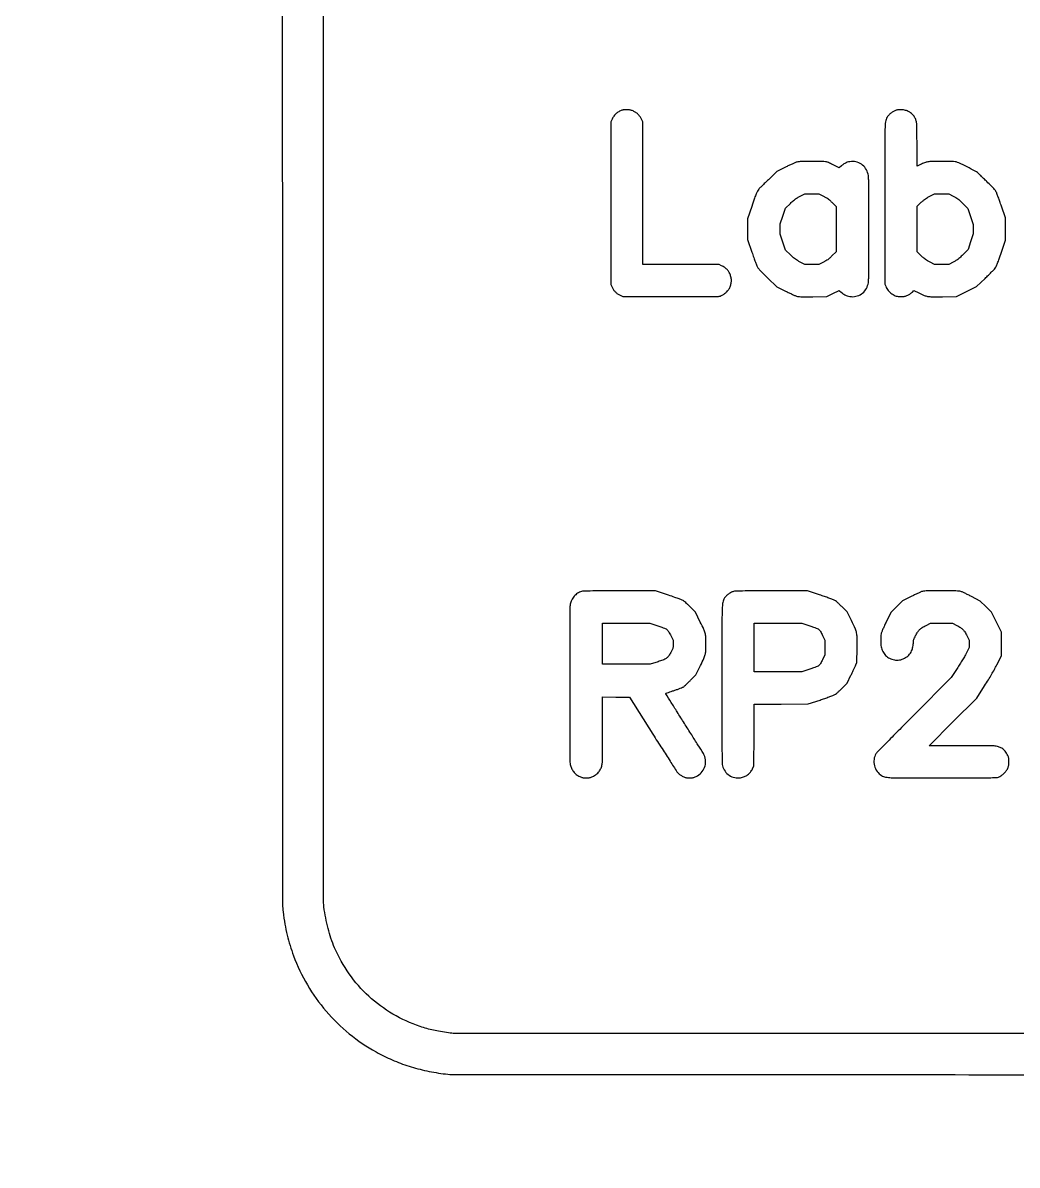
# Model space of a CAD drawing. Extents: x 980 to 25457, y 984 to 49020.
# Drawn here: x 11298 to 13790, y 37012 to 39874 of the extents above; entities that cross this region are included whole.
import ezdxf

# ---------------------------------------------------------------- set-up
doc = ezdxf.new("R2010")
doc.units = 0

msp = doc.modelspace()

# ---------------------------------------------------------------- linework, layer by layer
for points in [[(25353.176636, 36563.461695, -0.000001), (25352.040197, 20064.737908)], [(981.025332, 39243.286233, 0.000001), (980.725995, 36638.380945, 0.000022), (980.440705, 32466.957132, 0.000002), (980.203828, 20941, 0.000003), (980.107189, 12237.212398, 0.000012), (980.209361, 6804.802998)], [(1083.221486, 6831.128539, -0.000012), (1083.127559, 12273.089819, -0.000003), (1083.236026, 20942, -0.000002), (1083.488164, 32350.921193, -0.000022), (1083.779877, 36579.793336, -0.000001), (1084.083373, 39239.060792, -0.032823)], [(1895.500479, 7922.608607, -0.000003), (1895.516153, 10549.853821, -0.000001), (1895.574114, 14934.526042, -0.000001), (1895.654924, 19974.475505, -0.000001), (1895.750479, 25038.650259)], [(25455.283853, 8026.2, 0.000006), (25455.447111, 13939.785085, 0.000004), (25455.5, 20957, 0.000003), (25455.451202, 30583.274766, 0.000015), (25455.249846, 35648.33495)], [(23837.04827, 49018.908979, 0.000001), (21675.802621, 49019.17901, 0.000024), (18681.279442, 49019.402857, 0.000005), (13233.5, 49019.49605, 0.000002), (9165.520775, 49019.509787, 0.000004), (5739.221875, 49019.480206)], [(24540.017364, 25078.057967, 0.000003), (24540.072189, 18212.977995, 0.000025)], [(1792.666637, 28542.695892, 0.000006), (1792.411049, 24569.503036, 0.000003), (1792.195825, 19883.965567, 0.000004), (1792.047621, 15244.749166, 0.000006), (1792, 11426.463451)], [(24642.699465, 18970.575659, 0.000004), (24643, 25073.957926)], [(23728.367996, 45337.206403, 0.000002), (23728.354216, 42876.105371, 0.000002), (23728.361756, 40416.175094, 0.019036)], [(2708.027317, 40429.777448, 0.000002), (2708.046285, 42874.87655, 0.000002), (2708.048936, 45320.157135, 0.014115)], [(23830.974531, 40438.62303, -0.000002), (23830.960256, 42874.830485, -0.000002), (23830.963185, 45310.710508, -0.013332)], [(13824.671875, 46783.53447, -0.00001), (15406.434288, 46783.581334, -0.000006), (17284.5, 46783.575087, -0.000006), (20407.841099, 46783.489704, -0.000086)], [(22188.118441, 46885.898062, 0.000002), (21154.696275, 46886.184515, 0.00005)], [(11948.415956, 46444.603584, 0.000002), (11948.240306, 45424.10039, 0.000048)], [(22164.7084, 37341.415556, -0.000002), (21019.046627, 37341.238715, -0.000042)], [(19548.368716, 37341.140756, -0.000012), (17271, 37341.236673, -0.000007), (14300.26361, 37341.473702, -0.000076), (13126.940203, 37341.762377, -0.000008), (12380.837768, 37342.071856, -0.035149), (12365, 37343.19344, -0.008076), (12344.594225, 37346.426222, -0.012557), (12327.129279, 37349.937147, -0.013406), (12310.735497, 37354.128496, -0.011323), (12293.631256, 37359.414966, -0.052442), (12225.331756, 37390.506757, -0.053082), (12165.297889, 37435.022394, -0.053116), (12116.014842, 37491.150329, -0.052641), (12079.490698, 37556.564184, -0.019118), (12070.37697, 37580.356143, -0.018182), (12062.93793, 37605.173701, -0.017569), (12057.10388, 37631.295646, -0.01529), (12052.802773, 37659, -0.030793), (12052.00554, 37671.867799, -0.000004), (12051.750672, 38512.850261, -0.000064), (12051.548069, 39716.029399, -0.00001), (12051.5, 42063, -0.000006), (12051.536126, 44876.122581, -0.000097)], [(11948.14474, 44107.371698, 0.000013), (11948.246262, 42052.5, 0.000007), (11948.492302, 39326.436677, 0.00009), (11948.782725, 38303.428514, 0.000013), (11949.095668, 37664.667079, 0.032528), (11950.288236, 37646.5, 0.011045), (11955.004923, 37615.846307, 0.014831), (11960.709539, 37588.329923, 0.015618), (11967.758361, 37562.388406, 0.014863), (11976.51802, 37536.5, 0.044041), (12011.327102, 37463.32542, 0.044407), (12058.331693, 37397.59563, 0.044357), (12116.259656, 37341.133634, 0.043735), (12183.5, 37295.475373, 0.025466), (12223.759461, 37275.620143, 0.025063), (12266.041191, 37259.843052, 0.024539), (12310.556566, 37248.098325, 0.022228), (12357.5, 37240.308573, 0.0299), (12378.903308, 37239.018314, 0.000015), (13051.178333, 37238.750856, 0.000086), (14149.329828, 37238.536381, 0.000006), (17280.5, 37238.5, 0.000006), (20411.670172, 37238.536381, 0.000086)], [(22508.880463, 44165.819171, -0.000013), (22508.780506, 42053, -0.000007), (22508.543026, 39306.679332, -0.000092)], [(22508.594957, 46441.130711, -0.000003), (22508.777433, 45460.46859, -0.000051)], [(19747.966021, 46886.42952, 0.00001), (17285.5, 46886.561405, 0.000015), (15404.375221, 46886.565599, 0.000025), (13819.1125, 46886.440676)], [(2604.461959, 44426.350923, -0.000012), (2604.5, 42876, -0.000018)]]:
    msp.add_lwpolyline(points, format="xyb")
for points in [[(12801.745923, 39655.978012, 0.060541), (12793.569294, 39652.821629, 0.052449), (12785.946636, 39647.672032, 0.051796), (12779.473115, 39640.974043, 0.055674), (12774.693133, 39633.240752), (12771.5, 39626.5), (12771.5, 39422.5), (12771.5, 39218.5), (12774.693133, 39211.759248, 0.043479), (12778.324607, 39205.5513, 0.042325), (12783.004335, 39200.004335, 0.042325), (12788.5513, 39195.324607, 0.043479), (12794.759248, 39191.693133), (12801.5, 39188.5), (12921.5, 39188.5, 0.000433), (12983.017594, 39188.5533, 0.002131), (13017.733911, 39188.761393, 0.001376), (13041.17572, 39189.066304, 0.069871), (13045.694836, 39189.77369, 0.054249), (13051.044626, 39192.055611, 0.031093), (13056.943971, 39195.868069, 0.031009), (13062.364865, 39200.414602, 0.051005), (13066.257709, 39204.953052, 0.053654), (13070.776477, 39213.227601, 0.05767), (13073.296628, 39222.077263, 0.058343), (13073.712396, 39231.176231, 0.057232), (13072.023934, 39240.187086, 0.048506), (13068.567077, 39248.443542, 0.057789), (13063.740741, 39255.365213, 0.056982), (13057.396532, 39261.072617, 0.045228), (13049.430134, 39265.722855), (13043.5, 39268.5), (12947.76079, 39268.769539), (12852.021581, 39269.039078), (12851.76079, 39447.769539), (12851.5, 39626.5), (12848.389643, 39633, 0.034263), (12844.737306, 39639.456392, 0.045851), (12840.534625, 39644.707516, 0.047099), (12835.542442, 39648.999159, 0.039254), (12829.530583, 39652.582335, 0.014935), (12825.255842, 39654.538428, 0.037629), (12822.012619, 39655.627835, 0.037193), (12818.620767, 39656.225753, 0.014301), (12813.845902, 39656.56791, 0.011733), (12810.375287, 39656.635491, 0.01118), (12806.848849, 39656.542531, 0.011193), (12803.738408, 39656.321011, 0.038515)], [(13488.745923, 39655.971437, 0.052484), (13481.605751, 39653.359466, 0.045466), (13474.788727, 39649.21328, 0.045527), (13468.842414, 39643.91004, 0.052999), (13464.287267, 39637.863138, 0.099418), (13460.226593, 39626.439335, 0.028906), (13458.622424, 39607.733186, 0.007036), (13458.110116, 39570.283381, 0.000229), (13458.237922, 39419.928551), (13458.5, 39219.5), (13460.642224, 39214.280797, 0.036291), (13463.460469, 39208.621471, 0.036055), (13467.072807, 39203.416071, 0.03649), (13471.348306, 39198.842125, 0.039369), (13476.142152, 39195.06391, 0.027955), (13481.76886, 39191.745376, 0.051109), (13486.722138, 39189.796511, 0.047525), (13492.206935, 39188.811258, 0.020984), (13499.573249, 39188.51057, 0.010804), (13505.078429, 39188.635959, 0.043921), (13508.396911, 39189.077124, 0.046706), (13511.488294, 39190.078632, 0.013307), (13516.073249, 39192.199477, 0.019067), (13519.201801, 39193.900478, 0.01496), (13522.461362, 39195.971602, 0.015211), (13525.37977, 39198.08332, 0.035544), (13527.390961, 39199.875427), (13531.281922, 39203.87304), (13543.974176, 39197.51294, 0.015685), (13557.070529, 39191.456519, 0.061269), (13565.626203, 39189.001793, 0.038029), (13576.252338, 39188.139193, 0.003457), (13602.854302, 39188.190734), (13637.789048, 39188.5), (13663.063882, 39201), (13688.338717, 39213.5), (13709.52636, 39234, 0.001294), (13717.825358, 39242.07134, 0.001789), (13725.227099, 39249.359375, 0.001116), (13731.417207, 39255.52563, 0.02216), (13733.222823, 39257.5, 0.05293), (13736.510041, 39262.402021, 0.024116), (13739.776935, 39269.400691, 0.013566), (13743.916716, 39280.353284, 0.002755), (13750.618407, 39300), (13760.5, 39329.5), (13760.5, 39357.5), (13760.5, 39385.5), (13750.6175, 39415, 0.002724), (13746.61851, 39426.724782, 0.003412), (13742.775904, 39437.554189, 0.002752), (13739.441, 39446.597463, 0.02647), (13737.800259, 39450.354687, 0.048313), (13735.343031, 39454.263526, 0.019308), (13731.282125, 39459.120483, 0.012051), (13724.890439, 39465.85776, 0.003055), (13714.182759, 39476.482357, 0.001042), (13706.03296, 39484.437459, 0.001425), (13698.659375, 39491.564176, 0.000921), (13692.435766, 39497.523177, 0.01669), (13690.381071, 39499.356275, 0.055306), (13685.114224, 39502.841566, 0.002207), (13664.572438, 39513.267604, 0.002461), (13644.115116, 39523.411708, 0.047637), (13637.5, 39525.903265, 0.055111), (13634.450981, 39526.379377, 0.003841), (13625.770343, 39526.70166, 0.004859), (13614.560249, 39526.922641, 0.002456), (13600.431501, 39526.994423, 0.003332), (13576.039387, 39526.836001, 0.032613), (13565.776131, 39526.030112, 0.058234), (13557.997783, 39523.961738, 0.022302), (13547.762371, 39519.380656), (13539, 39514.979929), (13539, 39568.808463, 0.00151), (13538.882014, 39607.886958, 0.020624), (13538.210176, 39622.085858, 0.057678), (13536.459823, 39630.557242, 0.061749), (13532.841368, 39638.197217, 0.060425), (13526.710061, 39645.681287, 0.061253), (13518.993311, 39651.44323, 0.061244), (13510.109466, 39655.164587, 0.060377), (13500.54539, 39656.646662, 0.011664), (13497.189819, 39656.67956, 0.01091), (13493.760573, 39656.558308, 0.010952), (13490.72202, 39656.317558, 0.036228)], [(13236, 39525.115441, 0.027669), (13232.721892, 39523.852168, 0.003498), (13225.826253, 39520.688452, 0.004098), (13217.690205, 39516.804953, 0.003395), (13209.089373, 39512.540207), (13187.678745, 39501.741977), (13166.439803, 39481.384699, 0.001388), (13158.11068, 39473.356851, 0.0019), (13150.659652, 39466.080218, 0.001228), (13144.438272, 39459.927942, 0.022259), (13142.545038, 39457.871155, 0.052161), (13139.233628, 39452.981507, 0.026083), (13136.055907, 39446.21226, 0.013572), (13131.976044, 39435.360035, 0.002324), (13124.881972, 39414.5), (13114.5, 39383.5), (13114.5, 39357.5), (13114.5, 39331.5), (13125.251976, 39299.452456, 0.003332), (13129.804135, 39286.178252, 0.005217), (13133.914986, 39274.827218, 0.004515), (13137.392429, 39265.779173, 0.041715), (13139.251976, 39262.019654, 0.047236), (13141.801813, 39258.574298, 0.007562), (13147.496401, 39252.420342, 0.007235), (13155.188328, 39244.586236, 0.003687), (13165.066316, 39234.955746), (13187.632632, 39213.277095), (13209.573348, 39202.237115, 0.00403), (13218.391993, 39197.888533, 0.004866), (13226.744161, 39193.953141, 0.004164), (13233.829473, 39190.769737, 0.032769), (13237.216811, 39189.539302, 0.044994), (13241.716548, 39188.659986, 0.017464), (13248.054589, 39188.2275, 0.009045), (13258.174482, 39188.07451, 0.001472), (13277.813665, 39188.190734), (13312.707774, 39188.5), (13328.45111, 39196.267702), (13344.194446, 39204.035404), (13350.062643, 39198.602489, 0.039521), (13355.477071, 39194.331371, 0.047406), (13361.188536, 39191.254377, 0.046529), (13367.467483, 39189.267779, 0.035924), (13374.579384, 39188.253828, 0.095664), (13389.385691, 39190.053406, 0.094669), (13402.518817, 39197.236099, 0.093664), (13412.183322, 39208.832809, 0.091339), (13417.057028, 39223.25836, 0.03576), (13417.902226, 39234.952585, 0.000165), (13417.942669, 39357.5, 0.000165), (13417.902226, 39480.047415, 0.03576), (13417.057028, 39491.74164, 0.091339), (13412.183322, 39506.167191, 0.093664), (13402.518817, 39517.763901, 0.094669), (13389.385691, 39524.946594, 0.095664), (13374.579384, 39526.746172, 0.035916), (13367.488276, 39525.7353, 0.046198), (13361.21163, 39523.754221, 0.047188), (13355.510551, 39520.695974, 0.040078), (13350.14011, 39516.469232), (13344.349381, 39511.108038), (13330.389779, 39517.947626, 0.004434), (13324.754427, 39520.647001, 0.00521), (13319.366065, 39523.10145, 0.004606), (13314.776731, 39525.084092, 0.031954), (13312.465088, 39525.88803, 0.056565), (13309.382711, 39526.378497, 0.004174), (13300.827592, 39526.690361, 0.005033), (13289.578884, 39526.893123, 0.002349), (13275, 39526.940646, 0.001515), (13255.929156, 39526.855437, 0.009818), (13246.322048, 39526.594718, 0.01954), (13240.338994, 39526.079855, 0.046931)], [(13304.266657, 39440.411286, -0.011434), (13310.88465, 39436.927768, -0.031182), (13315.33853, 39434.074667, -0.028623), (13319.609701, 39430.554517, -0.00841), (13325.75, 39424.679153), (13336, 39414.535734), (13336, 39357.5), (13336, 39300.464266), (13325.75, 39290.320847, -0.00841), (13319.609701, 39284.445483, -0.028623), (13315.33853, 39280.925333, -0.031182), (13310.88465, 39278.072232, -0.011434), (13304.266657, 39274.588714), (13293.033313, 39269), (13275.50128, 39269), (13257.969247, 39269), (13246.234623, 39274.926178, -0.011748), (13239.19143, 39278.693324, -0.030261), (13234.351486, 39281.830834, -0.025279), (13229.455509, 39285.840457, -0.006205), (13221.83157, 39292.930858), (13209.16314, 39305.009358), (13202.58157, 39324.755274), (13196, 39344.50119), (13196, 39357.5), (13196, 39370.49881), (13202.580502, 39390.241522), (13209.161005, 39409.984234), (13221.830502, 39422.08236, -0.006253), (13229.392251, 39429.12442, -0.024597), (13234.310259, 39433.168063, -0.029685), (13239.135199, 39436.326474, -0.012282), (13246, 39440.038388), (13257.5, 39445.896291), (13275.266657, 39445.948146), (13293.033313, 39446)], [(13629.678147, 39440.198361, -0.012883), (13636.445671, 39436.525783, -0.031998), (13641.136603, 39433.405679, -0.025306), (13645.98518, 39429.309193, -0.005632), (13653.826398, 39421.805861), (13666.796502, 39409.111722), (13673.398251, 39389.305266), (13680, 39369.49881), (13680, 39357.5), (13680, 39345.50119), (13673.427293, 39325.781867), (13666.854587, 39306.062543), (13653.871229, 39293.281272, -0.005529), (13645.980905, 39285.683715, -0.025712), (13641.164079, 39281.593284, -0.032664), (13636.498542, 39278.48759, -0.012785), (13629.693936, 39274.801639), (13618.5, 39269.103278), (13600.733343, 39269.051639), (13582.966687, 39269), (13571.733343, 39274.628578, -0.012362), (13565.341501, 39278.031499, -0.025896), (13560.587981, 39281.049751, -0.023805), (13555.930858, 39284.702418, -0.008927), (13549.75, 39290.240014), (13539, 39300.222871), (13539, 39357.538251), (13539, 39414.85363), (13549.549403, 39424.676815, -0.009362), (13555.563274, 39430.070038, -0.023129), (13560.220377, 39433.72994, -0.024858), (13564.992674, 39436.789594, -0.012446), (13571.299403, 39440.198361), (13582.5, 39445.896722), (13600.5, 39445.896722), (13618.5, 39445.896722)], [(12698.286039, 38449.549246, 0.069949), (12688.308067, 38444.820371, 0.066771), (12679.842488, 38437.46128, 0.066515), (12673.589317, 38428.102339, 0.068456), (12670.088283, 38417.519745, 0.045593), (12669.025777, 38405.962157, 0.000086), (12668.954052, 38216.668542, 0.000085), (12668.947168, 38027.31519, 0.046126), (12670.00528, 38015.88649, 0.060619), (12672.962863, 38006.5116, 0.060106), (12678.0885, 37998.09024, 0.059304), (12685.14209, 37991.035128, 0.056217), (12693.776671, 37985.68498, 0.016864), (12697.888379, 37983.904361, 0.045305), (12700.945268, 37983.010745, 0.038734), (12704.374196, 37982.609712, 0.00975), (12710, 37982.5, 0.00975), (12715.625804, 37982.609712, 0.038734), (12719.054732, 37983.010745, 0.045305), (12722.111621, 37983.904361, 0.016864), (12726.223329, 37985.68498, 0.05685), (12735.018853, 37991.150227, 0.061054), (12742.123128, 37998.341988, 0.062016), (12747.194046, 38006.928622, 0.061942), (12750.007061, 38016.5, 0.036825), (12750.429224, 38021.257427, 0.000894), (12750.718405, 38043.330937, 0.001824), (12750.926048, 38070.421756, 0.000987), (12750.994208, 38103.763302), (12751, 38185.026604), (12784.581974, 38184.763302), (12818.163948, 38184.5), (12877.153355, 38091.5, 0.001035), (12900.064396, 38055.544274, 0.001595), (12920.042093, 38024.552998, 0.000497), (12937.479118, 37997.749987, 0.048107), (12940.321381, 37994.191057, 0.034005), (12942.448072, 37992.277216, 0.015529), (12945.460421, 37990.063617, 0.015296), (12948.790501, 37987.91934, 0.020352), (12951.948137, 37986.191057, 0.013299), (12956.603781, 37984.036133, 0.048312), (12959.704929, 37983.041545, 0.043858), (12963.085564, 37982.612823, 0.009621), (12968.948137, 37982.5, 0.009638), (12974.610438, 37982.609155, 0.038695), (12978.047672, 37983.009329, 0.045435), (12981.106669, 37983.902422, 0.016885), (12985.223329, 37985.68498, 0.092801), (12998.316381, 37995.180776, 0.098377), (13006.765692, 38008.594159, 0.10023), (13009.350965, 38024.004889, 0.100189), (13005.737941, 38039.2098, 0.030713), (13003.668777, 38043.048179, 0.000455), (12990.136279, 38064.790356, 0.001238), (12974.33815, 38089.981995, 0.000818), (12956.059981, 38118.863751, -0.001176), (12938.00914, 38147.431554, -0.001955), (12922.947691, 38171.602057, -0.000156), (12909.56323, 38193.28476, -0.363788), (12909.663751, 38193.972717, -0.095545), (12910.384705, 38194.402321, -0.000944), (12916.06989, 38196.445333, -0.003061), (12922.649082, 38198.750277, -0.001975), (12930.297578, 38201.34366, 0.005742), (12938.477857, 38204.18626, 0.008072), (12945.703919, 38206.923245, 0.007602), (12951.525343, 38209.339438, 0.049314), (12954.297578, 38210.879815, 0.032445), (12956.661886, 38212.755191, 0.004889), (12961.108614, 38216.858299, 0.005469), (12966.265788, 38221.818642, 0.004701), (12971.582811, 38227.145121), (12984.665622, 38240.5), (12996.388524, 38264, 0.006977), (13004.987759, 38281.85782, 0.046567), (13008.290993, 38291.144283, 0.052307), (13009.643053, 38300.458069, 0.01011), (13009.974101, 38317.5, 0.009575), (13009.618303, 38335.336624, 0.052021), (13008.24163, 38344.895152, 0.046683), (13004.879377, 38354.391428, 0.006787), (12996.008153, 38372.890232), (12983.901741, 38397.280465), (12971.70087, 38409.758005, 0.006203), (12966.663038, 38414.783812, 0.006646), (12961.615256, 38419.56715, 0.006335), (12957.174406, 38423.561737, 0.030902), (12954.5, 38425.629186, 0.04927), (12950.573198, 38427.763434, 0.009576), (12943.074918, 38430.760373, 0.007549), (12932.265323, 38434.657072, 0.002553), (12916.415486, 38440.011413), (12883.330971, 38451), (12792.915486, 38450.933104, 0.000574), (12746.082137, 38450.844655, 0.002896), (12719.918053, 38450.613618, 0.002471), (12702.688516, 38450.276471, 0.069712)], [(13079.5, 38449.597855, 0.047688), (13072.006578, 38446.408796, 0.043656), (13065.012283, 38441.776978, 0.045091), (13059.16327, 38436.192101, 0.061736), (13055.086322, 38430.169205, 0.091596), (13051.815278, 38419.170092, 0.020648), (13050.540491, 38399.612815, 0.005732), (13050.062855, 38360.893911, 0.000218), (13050, 38216.5, 0.000196), (13050.045092, 38101.638223, 0.001705), (13050.259481, 38050.540955, 0.001653), (13050.598084, 38019.510708, 0.060204), (13051.552001, 38012.460099, 0.093226), (13057.826158, 37999.155628, 0.090174), (13068.565819, 37988.858535, 0.091152), (13082.133947, 37983.078792, 0.097948), (13096.517227, 37982.710128, 0.051721), (13106.31221, 37985.452587, 0.063637), (13114.619542, 37990.028166, 0.064633), (13121.411385, 37996.478788, 0.055809), (13126.727657, 38004.762494), (13130.5, 38012.394349), (13130.773829, 38089.670306), (13131.047658, 38166.946262), (13198.773829, 38167.223131), (13266.5, 38167.5), (13296, 38177.3825, 0.002783), (13307.73393, 38181.386138, 0.003466), (13318.591296, 38185.242827, 0.002821), (13327.660585, 38188.593379, 0.026303), (13331.481007, 38190.263507, 0.038967), (13335.029352, 38192.403109, 0.02034), (13339.106859, 38195.575407, 0.014952), (13344.137527, 38200.093389, 0.005935), (13350.780938, 38206.580938), (13364.099862, 38219.899862), (13373.527671, 38239.427177, 0.000962), (13377.340402, 38247.363226, 0.00106), (13381.000413, 38255.060964, 0.000985), (13384.100281, 38261.649951, 0.005407), (13385.72774, 38265.227246), (13388.5, 38271.5), (13388.796673, 38307.143, 0.004044), (13388.803176, 38334.841656, 0.04864), (13387.685192, 38345.444141, 0.055903), (13384.528362, 38355.166767, 0.006194), (13374.603278, 38376.357225), (13364.11817, 38398.039912), (13350.809085, 38411.397344, 0.005839), (13344.112811, 38417.962784, 0.015335), (13339.114553, 38422.464584, 0.021178), (13335.072161, 38425.60301, 0.038905), (13331.5, 38427.744509, 0.02676), (13327.639601, 38429.416719, 0.002733), (13318.276005, 38432.832542, 0.003408), (13307.061431, 38436.768222, 0.002712), (13294.907677, 38440.867121), (13264.315354, 38451), (13173.907677, 38450.933104, 0.0006), (13128.138255, 38450.844334, 0.002751), (13101.578729, 38450.614832, 0.002055), (13083.649207, 38450.287526, 0.071294)], [(13550.5, 38449.120791, 0.02175), (13547.452059, 38447.866861, 0.002428), (13540.653125, 38444.677299, 0.002949), (13532.598656, 38440.792519, 0.002387), (13524, 38436.531578), (13502.5, 38425.749422), (13488, 38411.124711), (13473.5, 38396.5), (13461.730081, 38372.5, 0.004121), (13456.708371, 38362.043093, 0.007525), (13452.810491, 38353.417093, 0.007592), (13449.993531, 38346.644692, 0.049794), (13448.980081, 38343.11351, 0.033902), (13448.243648, 38336.577778, 0.011321), (13448.033953, 38326.953419, 0.011253), (13448.258233, 38317.355308, 0.035403), (13449.007652, 38310.959652, 0.073823), (13453.116928, 38299.147882, 0.076699), (13460.442377, 38289.21142, 0.076666), (13470.425345, 38281.942049, 0.073668), (13482.270543, 38277.894247, 0.087727), (13495.048099, 38277.802161, 0.078427), (13507.632004, 38282.032943, 0.078303), (13518.318141, 38289.942075, 0.086992), (13525.600362, 38300.5, 0.038627), (13527.320592, 38305.168447, 0.021316), (13528.726686, 38311.088278, 0.020827), (13529.672292, 38317.390711, 0.02643), (13529.992446, 38323.266657, -0.047117), (13530.271854, 38326.175853, -0.036643), (13531.099159, 38329.246587, -0.024912), (13532.673816, 38333.118742, -0.007762), (13535.413043, 38338.766657, -0.025799), (13540.597824, 38347.849745, -0.057124), (13545.633821, 38354.021623, -0.05508), (13552.053466, 38359.026877, -0.022523), (13561.733343, 38364.405075), (13572.966687, 38370), (13600.584813, 38370), (13628.20294, 38370), (13638.85147, 38364.357378, -0.020527), (13648.224578, 38358.886556, -0.055806), (13654.189545, 38354.054295, -0.056525), (13658.895618, 38348.058923, -0.021491), (13664.089072, 38338.765377), (13670, 38327.030753), (13670, 38318), (13670, 38308.969247), (13664.025956, 38297.051779, -0.014802), (13660.655027, 38290.7965, -0.003958), (13654.921632, 38281.051279, -0.004008), (13648.226607, 38270.075475, -0.004129), (13641.421594, 38259.317156), (13624.791275, 38233.5), (13531.540344, 38140, 0.000719), (13495.644712, 38103.904767, 0.001148), (13465.077849, 38072.9375, 0.000212), (13438.166414, 38045.524874, 0.061219), (13436.233155, 38043, 0.10259), (13431.346411, 38028.578786, 0.093043), (13432.342602, 38012.862771, 0.093135), (13438.967533, 37998.59066, 0.103052), (13450.136862, 37988.287267, 0.086114), (13460.369469, 37984.343014, 0.039155), (13474.660128, 37982.651242, 0.009992), (13502.178672, 37982.112337, 0.000393), (13603.092988, 37982.232404, 0.000246), (13686.66778, 37982.438704, 0.002914), (13719.100828, 37982.723747, 0.004247), (13737.547717, 37983.150117, 0.086358), (13743, 37984.277455, 0.051682), (13750.73219, 37988.297532, 0.048969), (13757.62929, 37993.881613, 0.049285), (13763.268762, 38000.661044, 0.05391), (13767.27788, 38008.219973, 0.029016), (13768.297163, 38011.276047, 0.029789), (13768.945189, 38014.402985, 0.024184), (13769.303232, 38018.104523, 0.010795), (13769.432899, 38023, 0.009517), (13769.355594, 38028.465957, 0.035348), (13768.998739, 38031.890119, 0.044141), (13768.207767, 38034.831071, 0.021401), (13766.712539, 38038.430134, 0.030757), (13763.691336, 38043.986229, 0.034623), (13760.116245, 38048.902408, 0.036051), (13756.044383, 38053.101274, 0.039918), (13751.540603, 38056.517177, 0.071386), (13742.863456, 38060.46067, 0.054708), (13732.592293, 38062.27381, 0.0156), (13714.098489, 38062.906967, 0.000756), (13652.587763, 38063), (13569.538528, 38063), (13629.088782, 38122.75), (13688.639036, 38182.5), (13708.240413, 38213, 0.003922), (13717.889992, 38228.277001, 0.006175), (13725.908237, 38241.557892, 0.006943), (13732.838973, 38253.74929, 0.007754), (13739.170896, 38265.691131), (13750.5, 38287.882262), (13750.5, 38317.808262), (13750.5, 38347.734262), (13738.131619, 38372.617131), (13725.763239, 38397.5), (13711.631619, 38411.53124), (13697.5, 38425.562481), (13675.820307, 38436.721621, 0.003823), (13667.134449, 38441.108788, 0.004714), (13658.966306, 38445.060902, 0.003916), (13652.053279, 38448.259691, 0.034232), (13648.888806, 38449.44038, 0.05284), (13644.366352, 38450.277777, 0.011657), (13636.477963, 38450.705703, 0.006757), (13623.720791, 38450.927279, 0.001168), (13599.568499, 38450.963924, 0.00097), (13573.489297, 38450.891968, 0.008211), (13561.758474, 38450.644151, 0.01787), (13554.895718, 38450.140338, 0.059517)], [(12889.499405, 38363.377365, -0.003892), (12899.793664, 38359.879558, -0.015077), (12906.089013, 38357.470509, -0.023956), (12910.218199, 38355.508716, -0.06521), (12912.844189, 38353.627365, -0.053813), (12914.514672, 38351.689244, -0.011781), (12916.931714, 38348.00233, -0.012001), (12919.564462, 38343.536866, -0.010614), (12922.094189, 38338.765377), (12928, 38327.030753), (12928, 38317.834834, -0.011696), (12927.861663, 38311.92192, -0.053287), (12927.337077, 38308.525798, -0.045601), (12926.077517, 38305.084475, -0.007087), (12922.880615, 38298.569457, -0.013251), (12920.622086, 38294.404135, -0.011946), (12918.069841, 38290.21546, -0.012067), (12915.602007, 38286.571358, -0.036672), (12913.692435, 38284.270407, -0.046337), (12910.668971, 38281.660252, -0.048195), (12907.254483, 38279.690522, -0.02328), (12901.842441, 38277.526531, -0.003023), (12890.061225, 38273.520407), (12870.49881, 38267), (12810.749405, 38267), (12751, 38267), (12751, 38318.5), (12751, 38370), (12810.249405, 38370), (12869.49881, 38370)], [(13270.499405, 38363.375372, -0.004543), (13279.745724, 38360.219272, -0.01153), (13286.384212, 38357.712326, -0.013724), (13291.084102, 38355.660729, -0.075053), (13293.382866, 38354.125372, -0.062939), (13294.840593, 38352.417006, -0.010444), (13297.140985, 38348.746203, -0.011319), (13299.6723, 38344.28676, -0.009802), (13302.128181, 38339.5), (13307.99063, 38327.5), (13307.99063, 38309), (13307.99063, 38290.5), (13302.128181, 38278.5, -0.009802), (13299.6723, 38273.71324, -0.011319), (13297.140985, 38269.253797, -0.010444), (13294.840593, 38265.582994, -0.062939), (13293.382866, 38263.874628, -0.075053), (13291.084102, 38262.339271, -0.013724), (13286.384212, 38260.287674, -0.01153), (13279.745724, 38257.780728, -0.004543), (13270.499405, 38254.624628), (13250.49881, 38248), (13190.749405, 38248), (13131, 38248), (13131, 38309), (13131, 38370), (13190.749405, 38370), (13250.49881, 38370)]]:
    msp.add_lwpolyline(points, format="xyb", close=True)

doc.saveas('drawing.dxf')
